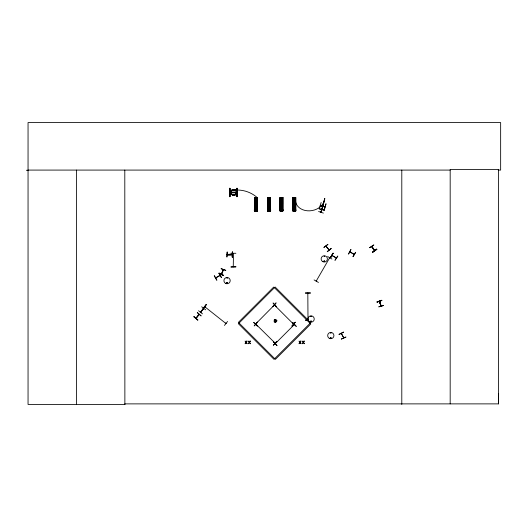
<?xml version="1.0" encoding="UTF-8"?>
<svg xmlns="http://www.w3.org/2000/svg" width="527" height="527" viewBox="0 0 527 527"><rect width="100%" height="100%" fill="white"/><g stroke="black" fill="none" stroke-linecap="round" stroke-linejoin="round"><path stroke-width="0.79" d="M498.186 170.083L500.65 170.083L500.65 122.567L28.05 122.567L28.05 404.433L124.873 404.433L124.807 403.88L498.549 403.88L498.621 393.689M336.338 257.966L332.01 255.397M349.809 251.906L354.072 254.462M316.622 280.838L316.2 281.122M256.372 324.349L256.043 324.052M274.442 305.093L274.745 305.357L274.383 305.001M255.924 324.224L275.087 343.103M232.091 189.779L234.614 189.377L236.702 190.748L237.13 193.099L234.877 195.306L232.374 195.076C229.614 193.943 230.786 189.43 233.698 189.601L235.246 189.951L236.386 190.932L236.84 192.302L236.024 194.292L234.153 194.937L235.74 194.002L236.471 192.223M307.999 293.183L307.788 293.71L307.821 293.183M308.051 293.631L307.794 293.289M233.362 192.414L233.395 192.638M226.577 282.986C227.842 281.51 227.328 284.435 226.623 283.098M226.762 282.986C227.684 281.866 227.111 284.284 226.768 282.815M310.877 316.259C311.134 317.419 311.516 315.429 310.851 316.45M310.653 321.239C311.767 323.104 311.292 319.494 310.699 321.582M310.765 321.266C311.371 322.498 311.51 320.409 310.831 321.207M323.94 261.161C324.632 262.499 324.586 260.015 323.98 261.333M324.704 261.372C323.769 259.482 323.809 263.026 324.704 261.135M330.324 337.794C331.167 339.546 331.43 336.588 330.403 337.695M232.354 195.016L230.872 193.225M230.839 193.356L231.656 190.57M225.714 323.051L225.885 323.519M275.213 321.839L275.463 320.844L275.674 321.799L275.213 321.839L274.488 320.798L275.061 320.113L276.207 320.647L275.674 321.799M275.522 320.073L275.397 320.818L275.061 320.113M215.681 277.801L216.169 277.525M215.767 277.953L216.096 277.545M219.772 275.733L220.055 275.311M220.141 275.463L215.872 277.927M325.903 246.175L329.23 249.877M221.755 273.796L221.333 274.205L223.264 269.613M223.481 269.699C218.362 283.098 224.318 265.76 223.25 270.232M206.373 304.685L200.682 312.327L200.978 311.852M233.257 266.814L233.468 253.368M318.598 211.511L323.367 213.099M321.154 202.434L319.164 208.857L324.303 210.233L326.015 203.738L324.033 210.161M322.234 206.057L322.577 205.859M320.831 212.104L321.042 211.584M320.897 212.124L324.79 198.686L321.233 212.216M321.147 212.19L324.77 198.679M323.044 206.274L322.847 205.932M269.231 210.833L269.218 210.365M316.608 280.792L316.378 281.161L316.398 280.713M329.83 257.855L329.408 258.138M274.666 304.968L274.264 305.317L274.798 305.12M294.369 324.533L294.013 324.889M227.302 278.151L226.794 277.946L227.302 278.078M225.773 270.364L221.03 268.658L225.767 270.384M256.109 210.286L256.003 210.207M341.265 333.532L343.709 337.84M343.676 337.794L341.437 333.36M371.673 246.57L374.532 250.707L371.647 246.676M374.763 250.536L371.93 246.498M195.919 318.203L198.989 314.276M227.196 254.469L227.756 254.469M232.236 254.752C219.535 255.371 234.278 253.217 231.649 254.758M314.085 279.916L318.446 282.439M316.45 280.68L316.22 281.075L329.678 257.769M329.632 257.815L329.632 258.263M331.944 259.053L327.603 256.504M235.305 194.7L233.046 195.043M330.679 257.637L333.011 253.164L330.646 257.617M330.455 257.505L333.031 253.171M330.62 257.598L333.189 253.27M331.964 255.635L336.292 257.914M335.04 260.226L337.82 256.017L335.007 260.206M350.923 249.534L348.571 253.994M348.538 253.981L350.903 249.521M352.932 256.583L355.534 252.275M353.123 256.702L355.692 252.367M294.488 324.724L294.191 324.994M233.692 189.74L231.524 190.576M324.467 256.478L324.197 256.017L324.27 256.53M231.142 193.896L230.628 191.637L232.097 189.753M233.145 195.016L231.3 193.804L230.945 191.769L232.269 190.089M198.56 310.732L202.506 313.868M201.663 306.767L205.675 309.817M200.971 311.944L200.51 312.195L206.182 304.534L203.093 308.519L203.462 308.75M196.077 318.315L199.213 314.415L196.11 318.288M201.037 315.884L197.243 312.564L201.083 315.831M224.443 325.429L227.565 321.477M200.655 312.267L203.732 308.381L200.616 312.34M232.176 254.646L227.196 254.646M274.791 321.641L275.278 321.068M275.463 320.844L275.944 320.271M253.671 322.524L257.268 326.048M273.131 303.058L276.517 306.793L273.118 303.078M255.931 323.67L255.635 324L274.534 304.863M257.538 322.155L254.179 325.917L257.519 322.135M274.593 304.968L274.508 305.449M273.566 341.891L276.971 345.613M275.338 343.564L294.329 324.566M276.958 345.633L273.52 341.944M233.092 195.142L235.332 194.825M215.727 277.749L220.009 275.338L219.726 275.72M307.808 293.671L307.821 293.236L307.999 320.146M327.86 244.423L323.828 247.453L327.88 244.449M327.234 251.55L331.147 248.375M327.386 251.735L331.266 248.52M255.878 323.677L255.793 324.151M330.923 333.169L330.725 332.689L330.864 333.196M373.762 244.969L369.546 247.73L373.808 245.029M372.661 252.084L376.759 249.152M372.681 252.11L376.779 249.179M372.642 252.051L376.739 249.119M372.806 252.281L376.897 249.35M214.232 275.825L216.749 280.193M236.577 190.8L237.097 193.106M339.105 334.526L343.578 332.208M338.986 334.296L343.492 332.043M341.391 339.092L345.989 337.023L341.358 339.026M204.904 306.622L205.299 306.912M233.626 189.799L235.055 190.095M234.199 194.647L234.35 194.983M274.527 321.259L275.232 321.002M275.502 320.91L276.207 320.647M377.108 302.096L381.871 300.462M377.029 301.852L381.792 300.219M377.088 302.03L381.851 300.397L377.101 302.063M383.597 305.462L378.748 306.859L383.603 305.489M379.387 301.398L381.028 306.022M381.034 306.075L379.427 301.358L380.962 305.989M205.194 307.07L204.838 306.793L225.931 323.512M255.753 210.859L256.089 210.846L255.786 210.319M281.286 210.859L281.622 210.872L281.319 210.319M232.255 190.095L234.515 189.746L236.353 190.972L236.728 193.04L234.68 195.049L232.4 194.832L234.746 195.076M293.453 324.065L274.422 305.034M275.344 321.095L276.056 321.529M236.794 188.291L236.722 196.69L237.262 196.683L237.262 188.291L236.702 188.291L236.84 196.683M237.249 188.291L237.249 196.683M227.275 254.804L232.236 254.699M228.31 254.818L231.201 254.785M310.423 292.887L305.39 292.94M305.39 293.124L310.429 293.098M307.992 319.586L307.801 320.08M308.269 320.159L305.39 320.166L307.551 320.409M230.866 253.21L235.898 253.303M235.898 266.853L230.866 266.972L235.898 266.82M26.35 170.28L28.05 170.274M28.05 170.083L450.177 170.083M229.522 188.284L230.068 188.291L230.049 196.683L229.508 196.676L229.508 188.284L229.522 196.676M230.068 192.203L236.702 192.203M230.068 192.309L236.702 192.309M231.017 192.579L236.004 192.401L230.978 192.605M230.068 192.658L236.702 192.658M230.068 192.763L236.702 192.763M257.367 197.394L254.462 197.408L254.462 211.044L257.367 211.037L257.36 197.394L257.308 211.037M270.522 197.394L267.611 197.408L267.611 211.044L270.522 211.037L270.509 197.394L270.456 211.037M292.86 197.408L295.772 197.394L295.772 211.037L292.86 211.044L292.874 197.408L292.926 211.044M254.653 198.791L257.176 198.791M267.808 198.791L270.325 198.791M280.186 198.791L282.709 198.791M293.058 198.791L295.575 198.791A14.631 11.522 -9.8 0 0 307.201 210.78A14.631 11.522 -9.8 0 0 324.046 201.459M254.653 199.713L257.176 199.713M267.808 199.713L270.325 199.713M280.186 199.713L282.709 199.713M293.058 199.713L295.575 199.713M254.653 201.097L257.176 201.097M267.808 201.097L270.325 201.097M280.186 201.097L282.709 201.097M293.058 201.097L295.575 201.097M254.653 202.328L257.169 202.328M267.802 202.328L270.325 202.328M280.186 202.328L282.703 202.328M293.058 202.328L295.575 202.328M254.653 203.712L257.169 203.712M267.802 203.712L270.325 203.712M280.186 203.712L282.703 203.712M293.058 203.712L295.575 203.712M254.653 209.654L257.176 209.654M267.808 209.654L270.325 209.654M280.186 209.654L282.709 209.654M293.058 209.654L295.575 209.654M254.238 210.042L257.591 210.042M267.387 210.042L270.746 210.042M279.771 210.042L283.124 210.042M292.637 210.042L295.996 210.042M254.238 210.148L257.591 210.148M267.387 210.148L270.746 210.148M279.771 210.148L283.124 210.148M292.637 210.148L295.996 210.148M329.039 249.95L325.91 246.155M230.049 188.291L230.049 196.683M294.264 210.872L294.27 210.207M274.488 320.798L275.226 320.93M275.509 320.983L276.253 321.114M236.063 191.005L234.989 190.082M320.344 205.55L324.935 206.782M320.271 205.82L324.863 207.052M319.204 208.718L324.329 210.115M330.627 338.222C331.931 337.8 330.014 337.491 330.534 338.07M219.061 273.342L223.692 275.331M349.948 251.781L354.184 254.277M274.672 305.357L274.547 304.909M231.03 193.877L232.987 195.161M236.458 192.236L236.05 190.985M225.53 323.196L225.885 323.479M193.949 316.773L197.895 319.909M274.686 320.383L275.259 320.864M371.91 246.511L374.513 250.582M293.216 323.585L293.585 323.914L293.111 323.762M253.816 322.379L257.4 325.917M308.447 320.324L275.134 287.011L274.435 287.702L310.746 324.006L275.404 359.348L238.408 322.346L273.658 287.096L274.35 287.788L238.408 323.736L274.02 359.348L310.746 322.623L309.599 321.477M372.194 247.552L373.906 249.884M230.984 193.225L232.447 194.924M379.631 301.339L381.192 305.963M214.417 275.726L216.907 280.1M307.992 319.639L307.999 320.093M498.549 403.88L498.549 169.536L450.177 169.536L450.177 403.88M401.798 170.083L401.798 404.433M295.713 197.394L295.713 211.037M295.575 197.394L295.575 211.037M295.443 197.394L295.443 211.037M295.377 197.394L295.383 211.037M295.225 197.394L295.285 199.799M295.225 201.406L295.285 211.037M295.113 197.394L295.087 211.037M295.061 197.394L295.061 211.037M294.949 197.394L294.889 199.799M294.903 201.406L294.889 211.037M294.705 211.037L293.934 211.037M293.75 197.408L293.684 199.812M293.75 201.419L293.684 211.044M293.414 197.408L293.355 199.812M293.414 201.419L293.368 211.044M293.058 197.408L293.084 211.044M282.894 197.394L282.841 211.037M282.676 197.394L282.709 211.037M282.571 197.394L282.571 211.037M282.505 197.394L282.512 211.037M282.353 197.394L282.413 211.037M282.241 197.394L282.241 211.037M282.215 197.394L282.189 211.037M282.017 197.394L282.077 199.799M282.077 201.406L282.017 211.037M281.833 211.037L281.062 211.037M280.819 197.408L280.878 199.812M280.878 201.419L280.865 211.044M280.707 211.044L280.707 197.408L280.654 211.044M280.496 197.408L280.483 211.044M280.377 197.408L280.39 211.044M280.324 197.408L280.324 211.044M280.186 197.408L280.212 211.044M280.054 197.408L280.054 211.044M270.344 197.394L270.325 211.037M270.186 211.037L270.186 197.394L270.127 211.037M270.035 197.394L269.969 199.799M270.035 201.406L269.969 211.037M269.646 197.394L269.633 199.799M269.646 201.406L269.699 211.037M269.449 211.037L268.678 211.037M268.434 197.408L268.493 199.812M268.434 201.419L268.493 211.044M268.322 197.408L268.296 211.044L268.269 197.408M268.098 197.408L268.164 199.812M268.111 201.419L268.098 211.044M268.006 197.408L267.993 199.812M268.006 201.419L267.993 211.044M267.947 197.408L267.947 211.044M267.835 197.408L267.808 211.044M267.67 197.408L267.67 211.044M257.169 197.394L257.176 211.037M257.038 211.037L256.985 197.394L256.978 211.037M256.866 197.394L256.82 199.799M256.866 201.406L256.82 211.037M256.656 197.394L256.682 211.037M256.55 197.394L256.55 199.799M256.55 201.406L256.55 211.037M256.484 197.394L256.497 199.799M256.484 201.406L256.497 211.037M256.3 211.037L255.529 211.037M255.345 197.408L255.345 199.812L255.285 197.408M255.345 211.044L255.345 201.419L255.285 211.044M255.173 197.408L255.147 211.044M255.009 197.408L255.009 199.812M255.009 201.419L255.009 211.044M254.949 197.408L254.963 199.812M254.949 201.419L254.963 211.044M254.857 197.408L254.857 211.044M254.679 197.408L254.679 211.044L254.633 197.408M232.486 252.038L232.486 257.077M232.302 252.038L232.302 257.077M124.8 170.083L124.873 404.433M76.428 170.083L76.428 404.433M233.804 190.221A30.263 30.263 0 0 1 257.683 197.987M255.371 202.875C256.056 205.01 257.031 201.367 255.371 202.875M268.52 202.875C269.205 205.01 270.186 201.367 268.52 202.875M280.904 202.875C281.589 205.01 282.564 201.367 280.904 202.875M293.776 202.875C294.461 205.01 295.436 201.367 293.776 202.875M219.074 273.315L223.606 275.522L219.074 273.315M269.244 210.319L268.862 210.306L269.238 210.339M281.629 210.319L281.247 210.306L281.642 210.286M246.781 341.088L246.135 342.128L245.101 341.088L245.918 342.412L245.075 343.749L246.116 342.682L247.17 343.749L246.333 342.398L247.17 341.088L246.781 341.088M250.048 341.088L249.403 342.128L248.369 341.088L249.185 342.412L248.342 343.749L249.383 342.682L250.437 343.749L249.6 342.398L250.437 341.088L250.048 341.088M300.719 341.088L300.074 342.128L299.033 341.088L299.85 342.412L299.007 343.749L300.047 342.682L301.101 343.749L300.271 342.398L301.101 341.088L300.719 341.088M303.987 341.088L303.341 342.128L302.3 341.088L303.117 342.412L302.274 343.749L303.315 342.682L304.369 343.749L303.539 342.398L304.369 341.088L303.987 341.088M193.969 316.747L197.763 320.073L193.969 316.747M276.036 302.966L272.676 306.727L276.016 302.946M292.834 322.623L296.22 326.365L292.834 322.623M295.285 322.214L291.945 325.996L295.285 322.214M276.787 341.404L273.447 345.185L276.787 341.404M274.297 319.797C272.854 326.285 280.898 318.855 274.297 319.797M219.1 273.058L221.38 277.558L219.1 273.058M282.9 197.394L279.995 197.408L280.002 211.044L282.9 211.037L282.9 197.394M294.514 210.286L294.119 210.286L294.514 210.306M227.196 252.038L226.913 257.077L227.157 252.038M232.512 252.038L232.229 257.077L232.512 252.038M293.572 211.044L293.552 197.408L293.526 211.044M293.249 211.044L293.262 197.408L293.196 211.044M269.857 211.037L269.831 197.394L269.811 211.037M329.23 338.281A3.136 3.136 0 0 0 333.934 335.567A3.136 3.136 0 0 0 329.23 332.853A3.136 3.136 0 0 0 329.23 338.281M309.52 321.727A3.149 3.149 0 0 0 314.244 319A3.149 3.149 0 0 0 309.52 316.272A3.149 3.149 0 0 0 309.52 321.727M322.702 261.616A3.136 3.136 0 0 0 327.405 258.895A3.136 3.136 0 0 0 322.702 256.181A3.136 3.136 0 0 0 322.702 261.616M225.49 283.348A3.142 3.142 0 0 0 230.207 280.627A3.142 3.142 0 0 0 225.49 277.907A3.142 3.142 0 0 0 225.49 283.348"/></g></svg>
